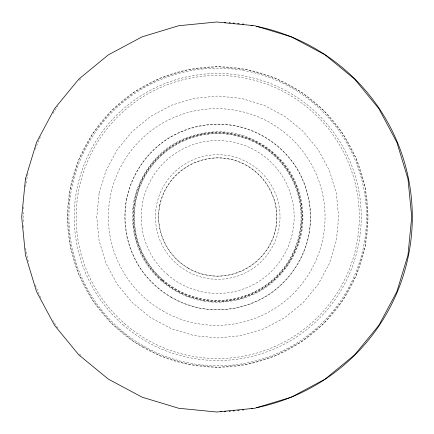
<?xml version="1.0" encoding="UTF-8"?>
<svg xmlns="http://www.w3.org/2000/svg" width="434" height="434" viewBox="0 0 434 434"><rect width="100%" height="100%" fill="white"/><g stroke="black" fill="none" stroke-linecap="round" stroke-linejoin="round"><path stroke-width="0.33" stroke-dasharray="2.17 1.63" d="M81.082 355.527A194.573 194.573 0 0 1 79.2 353.639M57.814 327.86A194.573 194.573 0 0 1 53.035 320.618M40.622 297.588A194.573 194.573 0 0 1 35.279 284.623M28.302 261.485A194.573 194.573 0 0 1 25.487 247.065M23.441 227.698A194.573 194.573 0 0 1 23.311 225.018M23.203 221.671A194.573 194.573 0 0 1 23.203 212.329M23.311 208.982A194.573 194.573 0 0 1 23.441 206.302M25.487 186.935A194.573 194.573 0 0 1 28.302 172.515M35.273 149.383A194.573 194.573 0 0 1 40.622 136.412M53.035 113.382A194.573 194.573 0 0 1 57.82 106.14M79.2 80.361A194.573 194.573 0 0 1 81.082 78.473M70.313 187.678L67.427 217L70.313 246.322L78.869 274.516L92.757 300.502L111.446 323.276L134.225 341.97L160.206 355.858L188.405 364.408L217.722 367.3L247.049 364.408L275.243 355.858L301.223 341.97L324.003 323.276L342.692 300.502L356.58 274.516L365.135 246.322L368.021 217L365.135 187.678L356.58 159.484L342.692 133.498L324.003 110.724L301.223 92.03L275.243 78.142L247.049 69.592L217.722 66.7L188.405 69.592L160.206 78.142L134.225 92.03L111.446 110.724L92.757 133.498L78.869 159.484L70.313 187.678M99.093 193.401L96.771 217L99.093 240.599L105.977 263.286L117.158 284.199L132.196 302.525L150.527 317.569L171.441 328.744L194.128 335.628L217.722 337.956L241.32 335.628L264.013 328.744L284.921 317.569L303.252 302.525L318.296 284.199L329.471 263.286L336.355 240.599L338.677 217L336.355 193.401L329.471 170.714L318.296 149.801L303.252 131.475L284.921 116.431L264.013 105.256L241.32 98.372L217.722 96.05L194.128 98.372L171.441 105.256L150.527 116.431L132.196 131.475L117.158 149.801L105.977 170.714L99.093 193.401M126.647 198.886C122.214 222.897 127.233 248.102 140.513 268.592C154.358 288.702 175.732 302.981 199.607 308.075C223.618 312.507 248.828 307.494 269.313 294.209C289.424 280.364 303.708 258.995 308.802 235.114C313.229 211.103 308.216 185.898 294.936 165.408C281.091 145.298 259.722 131.019 235.841 125.925C211.83 121.493 186.625 126.506 166.135 139.791C146.019 153.636 131.746 175.005 126.647 198.886M133.97 200.34C129.896 222.42 134.507 245.601 146.719 264.442C159.452 282.935 179.106 296.069 201.067 300.757C223.147 304.825 246.328 300.219 265.169 288.002C283.662 275.27 296.791 255.621 301.478 233.66C305.552 211.58 300.941 188.399 288.729 169.558C275.997 151.065 256.342 137.931 234.387 133.243C212.302 129.169 189.126 133.78 170.28 145.998C151.786 158.73 138.658 178.379 133.97 200.34M159.766 205.472C153.137 236.373 175.108 269.259 206.193 274.961C237.1 281.59 269.981 259.613 275.682 228.528C282.312 197.627 260.34 164.741 229.255 159.039C198.354 152.41 165.468 174.387 159.766 205.472M162.538 310.825A108.343 108.343 0 0 0 325.05 217A108.343 108.343 0 0 0 162.538 123.175A108.343 108.343 0 0 0 162.538 310.825M142.612 347.102A150.229 150.229 0 0 0 367.951 217A150.229 150.229 0 0 0 142.612 86.898A150.229 150.229 0 0 0 142.612 347.102M171.294 297.42A92.86 92.86 0 0 0 310.587 217A92.86 92.86 0 0 0 171.294 136.58A92.86 92.86 0 0 0 171.294 297.42M188.177 268.179A59.095 59.095 0 0 0 276.821 217A59.095 59.095 0 0 0 188.177 165.821A59.095 59.095 0 0 0 188.177 268.179M162.555 279.908A83.67 83.67 0 0 0 299.786 233.324A83.67 83.67 0 0 0 190.83 137.768A83.67 83.67 0 0 0 162.555 279.908M161.99 280.554A84.532 84.532 0 0 0 300.632 233.492A84.532 84.532 0 0 0 190.553 136.954A84.532 84.532 0 0 0 161.99 280.554M162.755 279.68A83.371 83.371 0 0 0 299.493 233.264A83.371 83.371 0 0 0 190.927 138.055A83.371 83.371 0 0 0 162.755 279.68M162.088 280.44A84.38 84.38 0 0 0 300.485 233.465A84.38 84.38 0 0 0 190.602 137.095A84.38 84.38 0 0 0 162.088 280.44M176.654 263.829A62.284 62.284 0 0 0 278.812 229.152A62.284 62.284 0 0 0 197.703 158.019A62.284 62.284 0 0 0 176.654 263.829M167.323 274.472A76.444 76.444 0 0 0 292.7 231.913A76.444 76.444 0 0 0 193.152 144.609A76.444 76.444 0 0 0 167.323 274.472M124.384 323.433A141.565 141.565 0 0 0 356.569 244.619A141.565 141.565 0 0 0 172.222 82.948A141.565 141.565 0 0 0 124.384 323.433M119.616 328.869A148.791 148.791 0 0 0 363.659 246.029A148.791 148.791 0 0 0 169.895 76.102A148.791 148.791 0 0 0 119.616 328.869M123.104 324.898A143.508 143.508 0 0 0 358.479 244.998A143.508 143.508 0 0 0 171.593 81.104A143.508 143.508 0 0 0 123.104 324.898"/><path stroke-width="0.65" d="M256.337 26.295A194.573 194.573 0 0 1 256.337 407.705M252.409 408.459A194.573 194.573 0 0 1 251.091 408.692M243.805 409.821A194.573 194.573 0 0 1 242.476 409.994M239.139 410.396A194.573 194.573 0 0 1 237.799 410.537M234.452 410.857A194.573 194.573 0 0 1 233.112 410.965M230.432 411.161A194.573 194.573 0 0 1 229.092 411.242M225.74 411.41A194.573 194.573 0 0 1 224.405 411.459M221.725 411.535A194.573 194.573 0 0 1 220.391 411.557M224.405 22.541A194.573 194.573 0 0 1 225.74 22.59M229.092 22.758A194.573 194.573 0 0 1 230.432 22.839M233.112 23.035A194.573 194.573 0 0 1 234.452 23.143M237.799 23.463A194.573 194.573 0 0 1 239.139 23.604M242.476 24.006A194.573 194.573 0 0 1 243.805 24.179M251.091 25.308A194.573 194.573 0 0 1 252.409 25.541M25.449 178.954L21.7 217L25.449 255.046L36.543 291.626L54.565 325.343L78.814 354.893L108.37 379.142L142.081 397.164L178.667 408.264L216.707 412.007L254.753 408.264L291.333 397.164L325.05 379.148L354.6 354.893L378.855 325.343L396.877 291.626L407.971 255.046L411.72 217L407.971 178.954L396.877 142.374L378.855 108.657L354.6 79.107L325.05 54.852L291.333 36.836L254.753 25.736L216.707 21.993L178.667 25.736L142.081 36.836L108.37 54.858L78.814 79.107L54.565 108.657L36.543 142.374L25.449 178.954"/></g></svg>
